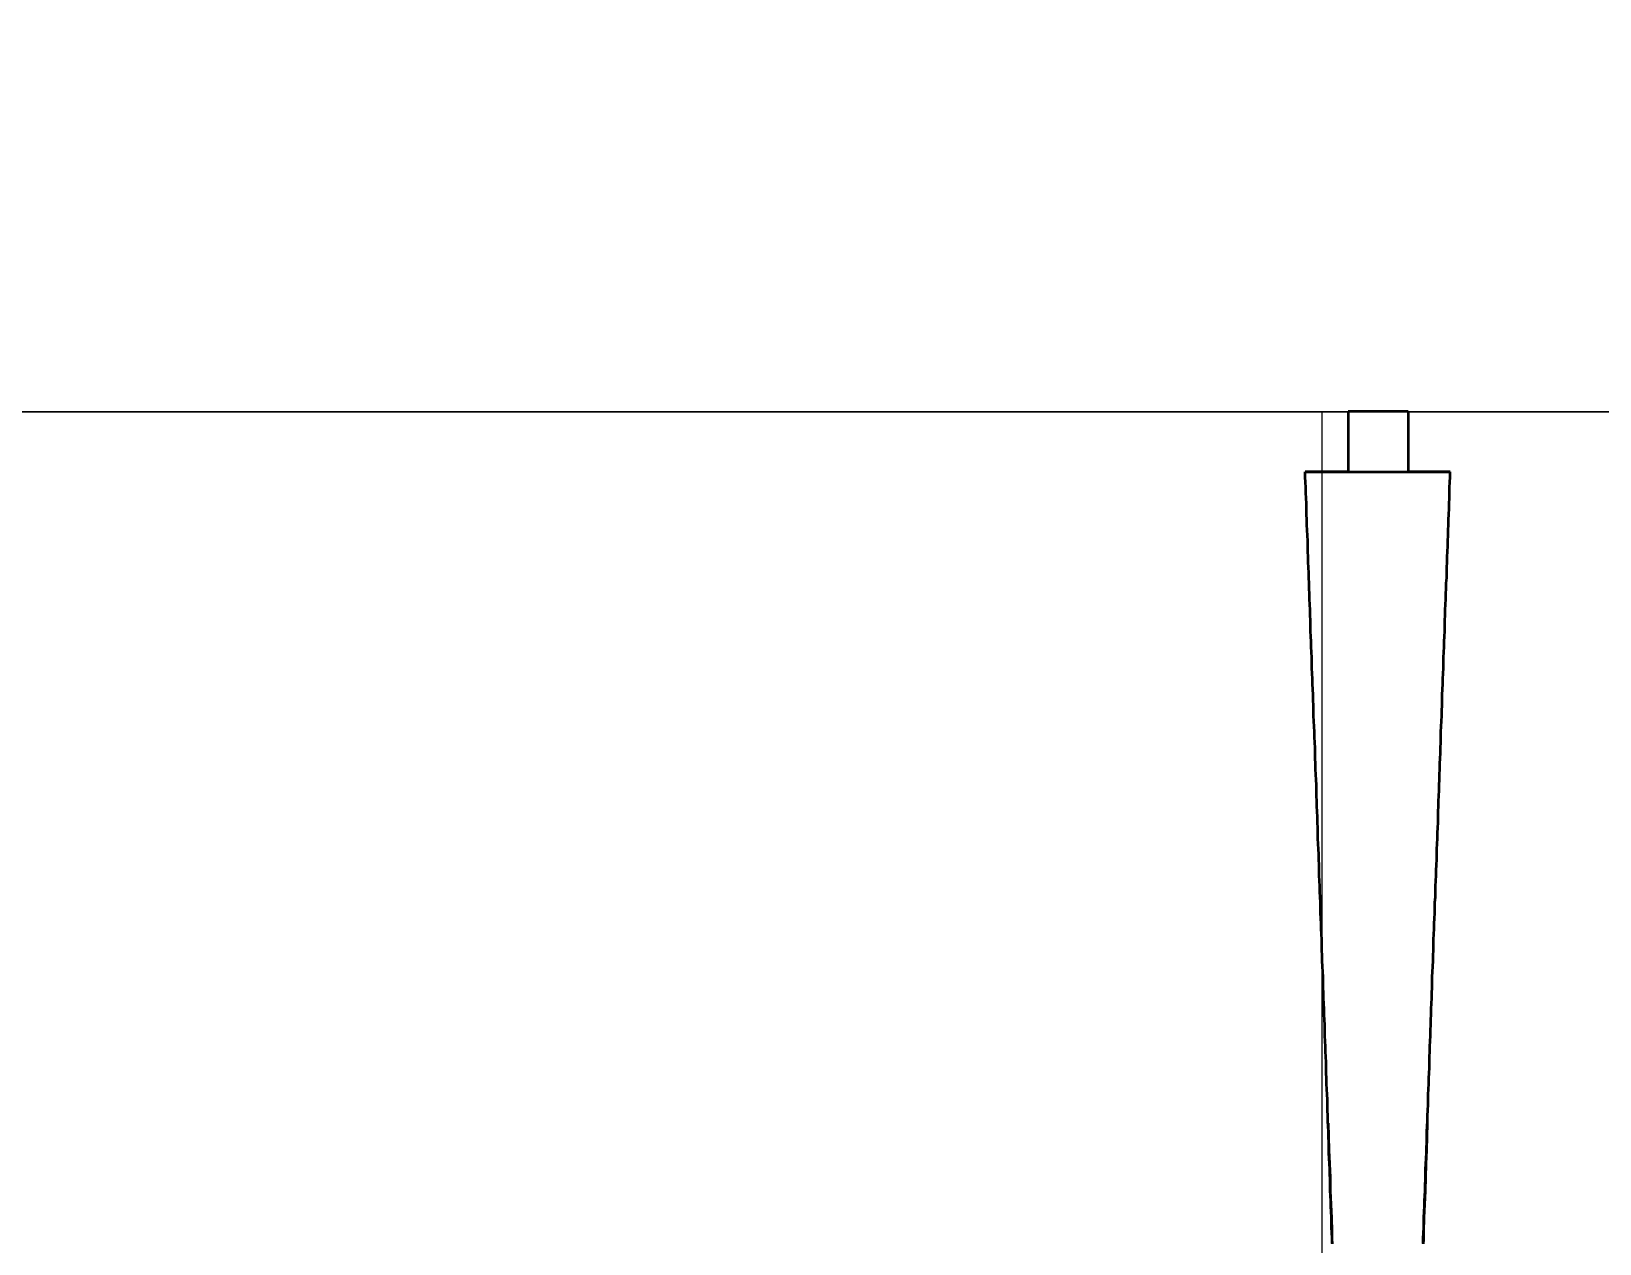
# Model space of a CAD drawing. Extents: x 3377 to 3790, y 1673 to 1846.
# Drawn here: x 3558.119 to 3558.667, y 1691.254 to 1691.677 of the extents above; entities that cross this region are included whole.
import ezdxf

# ---------------------------------------------------------------- set-up
doc = ezdxf.new("R2010")
doc.units = 0
doc.header["$LTSCALE"] = 2
doc.header["$PDMODE"] = 32
doc.layers.add('. hachura', color=8, linetype='Continuous', lineweight=0)
for name, color, linetype in [('A-PARED', 4, 'Continuous'), ('ARQ-COTAS', 250, 'Continuous'), ('Layer 1', 7, 'Continuous')]:
    doc.layers.add(name, color=color, linetype=linetype)
doc.styles.add('ROMANS', font='arial.ttf')
doc.dimstyles.new('1-75', dxfattribs={"dimscale": 0.75, "dimtxt": 0.15, "dimasz": 0.1, "dimexe": 0.05, "dimexo": 0.1, "dimgap": 0.03, "dimtad": 1, "dimzin": 5, "dimdsep": 46, "dimtxsty": 'ROMANS', "dimblk": 'ARCHTICK', "dimcen": 0, "dimse1": 1, "dimse2": 1, "dimclrd": 1, "dimclre": 256, "dimclrt": 2, "dimadec": 0, "dimazin": 0, "dimtfac": 1, "dimtofl": 0, "dimtmove": 2, "dimatfit": 3, "dimldrblk": 'ARCHTICK', "dimfxl": 0.04, "dimtolj": 1, "dimtzin": 1, "dimarcsym": 0})

# ---------------------------------------------------------------- blocks, each defined once
blk = doc.blocks.new('A$C65ee73db')
at = {"layer": 'Layer 1', "color": 8, "lineweight": 35}
for points in [[(0.04919, 0.29008), (0.04919, 0.29043)], [(0.04919, 0.29036), (0.04919, 0.28855)], [(0.08099, 0.29008), (0.08099, 0.29043)], [(0.08099, 0.29036), (0.08099, 0.28855)], [(0.04892, 0.28142), (0.04911, 0.2862)], [(0.04911, 0.28667), (0.049, 0.28479)], [(0.04911, 0.28949), (0.04919, 0.28981)], [(0.04911, 0.28922), (0.04911, 0.28949)], [(0.04911, 0.28887), (0.04911, 0.28922)], [(0.04911, 0.28855), (0.04911, 0.28887)], [(0.04911, 0.28828), (0.04911, 0.28855)], [(0.04919, 0.28855), (0.04911, 0.28667)], [(0.04911, 0.28792), (0.04911, 0.28828)], [(0.04911, 0.28761), (0.04911, 0.28792)], [(0.04911, 0.28734), (0.04911, 0.28761)], [(0.04911, 0.28706), (0.04911, 0.28734)], [(0.04911, 0.28667), (0.04911, 0.28706)], [(0.04911, 0.2864), (0.04911, 0.28667)], [(0.04911, 0.28612), (0.04911, 0.2864)], [(0.04919, 0.28981), (0.04919, 0.29008)], [(0.08099, 0.28981), (0.08099, 0.29008)], [(0.08107, 0.28949), (0.08099, 0.28981)], [(0.08099, 0.28855), (0.08107, 0.28667)], [(0.08107, 0.28922), (0.08107, 0.28949)], [(0.08107, 0.28887), (0.08107, 0.28922)], [(0.08107, 0.28855), (0.08107, 0.28887)], [(0.08107, 0.28828), (0.08107, 0.28855)], [(0.08107, 0.28792), (0.08107, 0.28828)], [(0.08107, 0.28761), (0.08107, 0.28792)], [(0.08107, 0.28734), (0.08107, 0.28761)], [(0.08107, 0.28706), (0.08107, 0.28734)], [(0.08107, 0.28667), (0.08107, 0.28706)], [(0.08107, 0.2864), (0.08107, 0.28667)], [(0.08107, 0.28667), (0.08118, 0.28479)], [(0.08107, 0.28612), (0.08107, 0.2864)], [(0.08126, 0.28142), (0.08107, 0.2862)], [(0.04872, 0.27671), (0.04892, 0.28142)], [(0.04892, 0.28114), (0.04884, 0.27926)], [(0.049, 0.28291), (0.04892, 0.28114)], [(0.049, 0.28479), (0.049, 0.28291)], [(0.08118, 0.28479), (0.08118, 0.28291)], [(0.08118, 0.28291), (0.08126, 0.28114)], [(0.08146, 0.27671), (0.08126, 0.28142)], [(0.08126, 0.28114), (0.08134, 0.27926)], [(0.04853, 0.27201), (0.04872, 0.27671)], [(0.04872, 0.2755), (0.04864, 0.27369)], [(0.04884, 0.27926), (0.04872, 0.27738)], [(0.04872, 0.27738), (0.04872, 0.2755)], [(0.08134, 0.27926), (0.08146, 0.27738)], [(0.08146, 0.27738), (0.08146, 0.2755)], [(0.08165, 0.27201), (0.08146, 0.27671)], [(0.08146, 0.2755), (0.08154, 0.27369)], [(0.04845, 0.2673), (0.04853, 0.27201)], [(0.04853, 0.26993), (0.04845, 0.26805)], [(0.04864, 0.27369), (0.04853, 0.27181)], [(0.04853, 0.27181), (0.04853, 0.26993)], [(0.08154, 0.27369), (0.08165, 0.27181)], [(0.08173, 0.2673), (0.08165, 0.27201)], [(0.08165, 0.27181), (0.08165, 0.26993)], [(0.08165, 0.26993), (0.08173, 0.26805)], [(0.04825, 0.26252), (0.04845, 0.2673)], [(0.04837, 0.2644), (0.04825, 0.26252)], [(0.04845, 0.26805), (0.04837, 0.26616)], [(0.04837, 0.26616), (0.04837, 0.2644)], [(0.08173, 0.26805), (0.08181, 0.26616)], [(0.08193, 0.26252), (0.08173, 0.2673)], [(0.08181, 0.26616), (0.08181, 0.2644)], [(0.08181, 0.2644), (0.08193, 0.26252)], [(0.04778, 0.2484), (0.04806, 0.25781)], [(0.04806, 0.25781), (0.04825, 0.26252)], [(0.04817, 0.26064), (0.04806, 0.25876)], [(0.04806, 0.25876), (0.04806, 0.25695)], [(0.04825, 0.26252), (0.04817, 0.26064)], [(0.08193, 0.26252), (0.08201, 0.26064)], [(0.08212, 0.25781), (0.08193, 0.26252)], [(0.08201, 0.26064), (0.08212, 0.25876)], [(0.08212, 0.25876), (0.08212, 0.25695)], [(0.0824, 0.2484), (0.08212, 0.25781)], [(0.04798, 0.25507), (0.0479, 0.25319)], [(0.0479, 0.25319), (0.0479, 0.25131)], [(0.04806, 0.25695), (0.04798, 0.25507)], [(0.08212, 0.25695), (0.0822, 0.25507)], [(0.0822, 0.25507), (0.08228, 0.25319)], [(0.08228, 0.25319), (0.08228, 0.25131)], [(0.04778, 0.24942), (0.0477, 0.24762)], [(0.0477, 0.24762), (0.0477, 0.24574)], [(0.0479, 0.25131), (0.04778, 0.24942)], [(0.08228, 0.25131), (0.0824, 0.24942)], [(0.0824, 0.24942), (0.08248, 0.24762)], [(0.08248, 0.24762), (0.08248, 0.24574)], [(0.04759, 0.24386), (0.04751, 0.24198)], [(0.04751, 0.24198), (0.04751, 0.24009)], [(0.0477, 0.24574), (0.04759, 0.24386)], [(0.08248, 0.24574), (0.0826, 0.24386)], [(0.0826, 0.24386), (0.08267, 0.24198)], [(0.08267, 0.24198), (0.08267, 0.24009)], [(0.04731, 0.23645), (0.04723, 0.23457)], [(0.04743, 0.23833), (0.04731, 0.23645)], [(0.04751, 0.24009), (0.04743, 0.23833)], [(0.08267, 0.24009), (0.08275, 0.23833)], [(0.08275, 0.23833), (0.08287, 0.23645)], [(0.08287, 0.23645), (0.08295, 0.23457)], [(0.04711, 0.23088), (0.04704, 0.229)], [(0.04723, 0.23268), (0.04711, 0.23088)], [(0.04723, 0.23457), (0.04723, 0.23268)], [(0.08295, 0.23457), (0.08295, 0.23268)], [(0.08295, 0.23268), (0.08307, 0.23088)], [(0.08307, 0.23088), (0.08314, 0.229)], [(0.04696, 0.22523), (0.04684, 0.22335)], [(0.04704, 0.22712), (0.04696, 0.22523)], [(0.04704, 0.229), (0.04704, 0.22712)], [(0.08314, 0.229), (0.08314, 0.22712)], [(0.08314, 0.22712), (0.08322, 0.22523)], [(0.08322, 0.22523), (0.08334, 0.22335)], [(0.04676, 0.21971), (0.04664, 0.21782)], [(0.04684, 0.22159), (0.04676, 0.21971)], [(0.04684, 0.22335), (0.04684, 0.22159)], [(0.08334, 0.22335), (0.08334, 0.22159)], [(0.08334, 0.22159), (0.08342, 0.21971)], [(0.08342, 0.21971), (0.08354, 0.21782)], [(0.04657, 0.21406), (0.04649, 0.21226)], [(0.04664, 0.21594), (0.04657, 0.21406)], [(0.04664, 0.21782), (0.04664, 0.21594)], [(0.08354, 0.21782), (0.08354, 0.21594)], [(0.08354, 0.21594), (0.08361, 0.21406)], [(0.08361, 0.21406), (0.08369, 0.21226)], [(0.04637, 0.20849), (0.04629, 0.20661)], [(0.04649, 0.21226), (0.04637, 0.21038)], [(0.04637, 0.21038), (0.04637, 0.20849)], [(0.08369, 0.21226), (0.08381, 0.21038)], [(0.08381, 0.21038), (0.08381, 0.20849)], [(0.08381, 0.20849), (0.08389, 0.20661)], [(0.04617, 0.20293), (0.0461, 0.20104)], [(0.04629, 0.20661), (0.04617, 0.20473)], [(0.04617, 0.20473), (0.04617, 0.20293)], [(0.08389, 0.20661), (0.08401, 0.20473)], [(0.08401, 0.20473), (0.08401, 0.20293)], [(0.08401, 0.20293), (0.08409, 0.20104)], [(0.04602, 0.19728), (0.0459, 0.19552)], [(0.0461, 0.20104), (0.04602, 0.19916)], [(0.04602, 0.19916), (0.04602, 0.19728)], [(0.08409, 0.20104), (0.08416, 0.19916)], [(0.08416, 0.19916), (0.08416, 0.19728)], [(0.08416, 0.19728), (0.08428, 0.19552)], [(0.04582, 0.19363), (0.0457, 0.19175)], [(0.0457, 0.19175), (0.0457, 0.18987)], [(0.0459, 0.19552), (0.04582, 0.19363)], [(0.08428, 0.19552), (0.08436, 0.19363)], [(0.08436, 0.19363), (0.08448, 0.19175)], [(0.08448, 0.19175), (0.08448, 0.18987)], [(0.04562, 0.18799), (0.04555, 0.18619)], [(0.0457, 0.18987), (0.04562, 0.18799)], [(0.08448, 0.18987), (0.08456, 0.18799)], [(0.08456, 0.18799), (0.08463, 0.18619)], [(0.04543, 0.18242), (0.04535, 0.18054)], [(0.04555, 0.1843), (0.04543, 0.18242)], [(0.04555, 0.18619), (0.04555, 0.1843)], [(0.08463, 0.18619), (0.08463, 0.1843)], [(0.08463, 0.1843), (0.08475, 0.18242)], [(0.08475, 0.18242), (0.08483, 0.18054)], [(0.04523, 0.17689), (0.04515, 0.17501)], [(0.04535, 0.17866), (0.04523, 0.17689)], [(0.04535, 0.18054), (0.04535, 0.17866)], [(0.08483, 0.18054), (0.08483, 0.17866)], [(0.08483, 0.17866), (0.08495, 0.17689)], [(0.08495, 0.17689), (0.08503, 0.17501)], [(0.04508, 0.17125), (0.04496, 0.16944)], [(0.04515, 0.17313), (0.04508, 0.17125)], [(0.04515, 0.17501), (0.04515, 0.17313)], [(0.08503, 0.17501), (0.08503, 0.17313)], [(0.08503, 0.17313), (0.0851, 0.17125)], [(0.0851, 0.17125), (0.08522, 0.16944)], [(0.04488, 0.16568), (0.04476, 0.1638)], [(0.04496, 0.16944), (0.04488, 0.16756)], [(0.04488, 0.16756), (0.04488, 0.16568)], [(0.08522, 0.16944), (0.0853, 0.16756)], [(0.0853, 0.16756), (0.0853, 0.16568)], [(0.0853, 0.16568), (0.08542, 0.1638)], [(0.04468, 0.16011), (0.04461, 0.15823)], [(0.04476, 0.1638), (0.04468, 0.16192)], [(0.04468, 0.16192), (0.04468, 0.16011)], [(0.08542, 0.1638), (0.0855, 0.16192)], [(0.0855, 0.16192), (0.0855, 0.16011)], [(0.0855, 0.16011), (0.08558, 0.15823)], [(0.04449, 0.15447), (0.04441, 0.1527)], [(0.04461, 0.15823), (0.04449, 0.15635)], [(0.04449, 0.15635), (0.04449, 0.15447)], [(0.08558, 0.15823), (0.08569, 0.15635)], [(0.08569, 0.15635), (0.08569, 0.15447)], [(0.08569, 0.15447), (0.08577, 0.1527)], [(0.04429, 0.15082), (0.04421, 0.14894)], [(0.04421, 0.14894), (0.04421, 0.14706)], [(0.04441, 0.1527), (0.04429, 0.15082)], [(0.08577, 0.1527), (0.08589, 0.15082)], [(0.08589, 0.15082), (0.08597, 0.14894)], [(0.08597, 0.14894), (0.08597, 0.14706)], [(0.04414, 0.14525), (0.04402, 0.14337)], [(0.04402, 0.14337), (0.04402, 0.14149)], [(0.04421, 0.14706), (0.04414, 0.14525)], [(0.08597, 0.14706), (0.08605, 0.14525)], [(0.08605, 0.14525), (0.08616, 0.14337)], [(0.08616, 0.14337), (0.08616, 0.14149)], [(0.04394, 0.13961), (0.04382, 0.13773)], [(0.04382, 0.13773), (0.04382, 0.13596)], [(0.04402, 0.14149), (0.04394, 0.13961)], [(0.08616, 0.14149), (0.08624, 0.13961)], [(0.08624, 0.13961), (0.08636, 0.13773)], [(0.08636, 0.13773), (0.08636, 0.13596)], [(0.04374, 0.13408), (0.04366, 0.1322)], [(0.04366, 0.1322), (0.04366, 0.13032)], [(0.04382, 0.13596), (0.04374, 0.13408)], [(0.08636, 0.13596), (0.08644, 0.13408)], [(0.08644, 0.13408), (0.08652, 0.1322)], [(0.08652, 0.1322), (0.08652, 0.13032)], [(0.04347, 0.12663), (0.04335, 0.12475)], [(0.04355, 0.12851), (0.04347, 0.12663)], [(0.04366, 0.13032), (0.04355, 0.12851)], [(0.08652, 0.13032), (0.08663, 0.12851)], [(0.08663, 0.12851), (0.08671, 0.12663)], [(0.08671, 0.12663), (0.08683, 0.12475)], [(0.04327, 0.12106), (0.04319, 0.11918)], [(0.04335, 0.12287), (0.04327, 0.12106)], [(0.04335, 0.12475), (0.04335, 0.12287)], [(0.08683, 0.12475), (0.08683, 0.12287)], [(0.08683, 0.12287), (0.08691, 0.12106)], [(0.08691, 0.12106), (0.08699, 0.11918)], [(0.04308, 0.11554), (0.043, 0.11365)], [(0.04319, 0.1173), (0.04308, 0.11554)], [(0.04319, 0.11918), (0.04319, 0.1173)], [(0.08699, 0.11918), (0.08699, 0.1173)], [(0.08699, 0.1173), (0.0871, 0.11554)], [(0.0871, 0.11554), (0.08718, 0.11365)], [(0.04288, 0.10989), (0.0428, 0.10809)], [(0.043, 0.11177), (0.04288, 0.10989)], [(0.043, 0.11365), (0.043, 0.11177)], [(0.08718, 0.11365), (0.08718, 0.11177)], [(0.08718, 0.11177), (0.0873, 0.10989)], [(0.0873, 0.10989), (0.08738, 0.10809)], [(0.04272, 0.10432), (0.04261, 0.10256)], [(0.0428, 0.10809), (0.04272, 0.10621)], [(0.04272, 0.10621), (0.04272, 0.10432)], [(0.08738, 0.10809), (0.08746, 0.10621)], [(0.08746, 0.10621), (0.08746, 0.10432)], [(0.08746, 0.10432), (0.08758, 0.10256)], [(0.04253, 0.0988), (0.04241, 0.09691)], [(0.04261, 0.10256), (0.04253, 0.10068)], [(0.04253, 0.10068), (0.04253, 0.0988)], [(0.08758, 0.10256), (0.08765, 0.10068)], [(0.08765, 0.10068), (0.08765, 0.0988)], [(0.08765, 0.0988), (0.08777, 0.09691)], [(0.04233, 0.09323), (0.04225, 0.09135)], [(0.04241, 0.09691), (0.04233, 0.09511)], [(0.04233, 0.09511), (0.04233, 0.09323)], [(0.08777, 0.09691), (0.08785, 0.09511)], [(0.08785, 0.09511), (0.08785, 0.09323)], [(0.08785, 0.09323), (0.08793, 0.09135)], [(0.04214, 0.08766), (0.04206, 0.08578)], [(0.04225, 0.09135), (0.04214, 0.08954)], [(0.04214, 0.08954), (0.04214, 0.08766)], [(0.08793, 0.09135), (0.08805, 0.08954)], [(0.08805, 0.08954), (0.08805, 0.08766)], [(0.08805, 0.08766), (0.08812, 0.08578)], [(0.04194, 0.08401), (0.04186, 0.08213)], [(0.04206, 0.08578), (0.04194, 0.08401)], [(0.08812, 0.08578), (0.08824, 0.08401)], [(0.08824, 0.08401), (0.08832, 0.08213)], [(0.04178, 0.07845), (0.04167, 0.07657)], [(0.04186, 0.08025), (0.04178, 0.07845)], [(0.04186, 0.08213), (0.04186, 0.08025)], [(0.08832, 0.08213), (0.08832, 0.08025)], [(0.08832, 0.08025), (0.0884, 0.07845)], [(0.0884, 0.07845), (0.08852, 0.07657)], [(0.04159, 0.07292), (0.04147, 0.07104)], [(0.04167, 0.07468), (0.04159, 0.07292)], [(0.04167, 0.07657), (0.04167, 0.07468)], [(0.08852, 0.07657), (0.08852, 0.07468)], [(0.08852, 0.07468), (0.08859, 0.07292)], [(0.08859, 0.07292), (0.08871, 0.07104)], [(0.04139, 0.06735), (0.04131, 0.06547)], [(0.04147, 0.06916), (0.04139, 0.06735)], [(0.04147, 0.07104), (0.04147, 0.06916)], [(0.08871, 0.07104), (0.08871, 0.06916)], [(0.08871, 0.06916), (0.08879, 0.06735)], [(0.08879, 0.06735), (0.08887, 0.06547)], [(0.04119, 0.06178), (0.04112, 0.0599)], [(0.04131, 0.06359), (0.04119, 0.06178)], [(0.04131, 0.06547), (0.04131, 0.06359)], [(0.08887, 0.06547), (0.08887, 0.06359)], [(0.08887, 0.06359), (0.08899, 0.06178)], [(0.08899, 0.06178), (0.08906, 0.0599)], [(0.041, 0.05626), (0.04092, 0.05438)], [(0.04112, 0.0599), (0.041, 0.05802)], [(0.041, 0.05802), (0.041, 0.05626)], [(0.08906, 0.0599), (0.08918, 0.05802)], [(0.08918, 0.05802), (0.08918, 0.05626)], [(0.08918, 0.05626), (0.08926, 0.05438)], [(0.04084, 0.05069), (0.04072, 0.04881)], [(0.04092, 0.05438), (0.04084, 0.05249)], [(0.04084, 0.05249), (0.04084, 0.05069)], [(0.08926, 0.05438), (0.08934, 0.05249)], [(0.08934, 0.05249), (0.08934, 0.05069)], [(0.08934, 0.05069), (0.08946, 0.04881)], [(0.04065, 0.04504), (0.04053, 0.04328)], [(0.04072, 0.04881), (0.04065, 0.04693)], [(0.04065, 0.04693), (0.04065, 0.04504)], [(0.08946, 0.04881), (0.08954, 0.04693)], [(0.08954, 0.04693), (0.08954, 0.04504)], [(0.08954, 0.04504), (0.08965, 0.04328)], [(0.04045, 0.0414), (0.04037, 0.03952)], [(0.04037, 0.03952), (0.04037, 0.03771)], [(0.04053, 0.04328), (0.04045, 0.0414)], [(0.08965, 0.04328), (0.08973, 0.0414)], [(0.08973, 0.0414), (0.08981, 0.03952)], [(0.08981, 0.03952), (0.08981, 0.03771)], [(0.04025, 0.03583), (0.04018, 0.03395)], [(0.04018, 0.03395), (0.04018, 0.03207)], [(0.04037, 0.03771), (0.04025, 0.03583)], [(0.08981, 0.03771), (0.08993, 0.03583)], [(0.08993, 0.03583), (0.09001, 0.03395)], [(0.09001, 0.03395), (0.09001, 0.03207)], [(0.04006, 0.03026), (0.03998, 0.02838)], [(0.03998, 0.02838), (0.03998, 0.0265)], [(0.04018, 0.03207), (0.04006, 0.03026)], [(0.09001, 0.03207), (0.09012, 0.03026)], [(0.09012, 0.03026), (0.0902, 0.02838)], [(0.0902, 0.02838), (0.0902, 0.0265)], [(0.0399, 0.02462), (0.03978, 0.02285)], [(0.03978, 0.02285), (0.03978, 0.02097)], [(0.03998, 0.0265), (0.0399, 0.02462)], [(0.0902, 0.0265), (0.09028, 0.02462)], [(0.09028, 0.02462), (0.0904, 0.02285)], [(0.0904, 0.02285), (0.0904, 0.02097)], [(0.03978, 0.02097), (0.0399, 0.02097)], [(0.0399, 0.02097), (0.03978, 0.02097)], [(0.0399, 0.02097), (0.03998, 0.02097)], [(0.04006, 0.02097), (0.0399, 0.02097)], [(0.03998, 0.02097), (0.04006, 0.02097)], [(0.04006, 0.02097), (0.04018, 0.02097)], [(0.04025, 0.02097), (0.04006, 0.02097)], [(0.04018, 0.02097), (0.04037, 0.02097)], [(0.04045, 0.02097), (0.04025, 0.02097)], [(0.04037, 0.02097), (0.04045, 0.02097)], [(0.04045, 0.02097), (0.04065, 0.02097)], [(0.04053, 0.02097), (0.04045, 0.02097)], [(0.04072, 0.02097), (0.04053, 0.02097)], [(0.04065, 0.02097), (0.04084, 0.02097)], [(0.04092, 0.02097), (0.04072, 0.02097)], [(0.04084, 0.02097), (0.041, 0.02097)], [(0.04112, 0.02097), (0.04092, 0.02097)], [(0.041, 0.02097), (0.04131, 0.02097)], [(0.04119, 0.02097), (0.04112, 0.02097)], [(0.04139, 0.02097), (0.04119, 0.02097)], [(0.04131, 0.02097), (0.04147, 0.02097)], [(0.04159, 0.02097), (0.04139, 0.02097)], [(0.04147, 0.02097), (0.04178, 0.02097)], [(0.04178, 0.02097), (0.04159, 0.02097)], [(0.04178, 0.02097), (0.04206, 0.02097)], [(0.04194, 0.02097), (0.04178, 0.02097)], [(0.04206, 0.02097), (0.04194, 0.02097)], [(0.04206, 0.02097), (0.04233, 0.02097)], [(0.04225, 0.02097), (0.04206, 0.02097)], [(0.04241, 0.02097), (0.04225, 0.02097)], [(0.04233, 0.02097), (0.04261, 0.02097)], [(0.04261, 0.02097), (0.04241, 0.02097)], [(0.04261, 0.02097), (0.04288, 0.02097)], [(0.04272, 0.02097), (0.04261, 0.02097)], [(0.04288, 0.02097), (0.04272, 0.02097)], [(0.04288, 0.02097), (0.04319, 0.02097)], [(0.04308, 0.02097), (0.04288, 0.02097)], [(0.04327, 0.02097), (0.04308, 0.02097)], [(0.04319, 0.02097), (0.04355, 0.02097)], [(0.04347, 0.02097), (0.04327, 0.02097)], [(0.04355, 0.02097), (0.04347, 0.02097)], [(0.04355, 0.02097), (0.04382, 0.02097)], [(0.04374, 0.02097), (0.04355, 0.02097)], [(0.04382, 0.02097), (0.04374, 0.02097)], [(0.04382, 0.02097), (0.04402, 0.02097)], [(0.04402, 0.02097), (0.04382, 0.02097)], [(0.04402, 0.02097), (0.04429, 0.02097)], [(0.04421, 0.02097), (0.04402, 0.02097)], [(0.04441, 0.02097), (0.04421, 0.02097)], [(0.04429, 0.02097), (0.04468, 0.02097)], [(0.04461, 0.02097), (0.04441, 0.02097)], [(0.04488, 0.02097), (0.04461, 0.02097)], [(0.04468, 0.02097), (0.04508, 0.02097)], [(0.04515, 0.02097), (0.04488, 0.02097)], [(0.04508, 0.02097), (0.04555, 0.02097)], [(0.04555, 0.02097), (0.04515, 0.02097)], [(0.04555, 0.02097), (0.0461, 0.02097)], [(0.0459, 0.02097), (0.04555, 0.02097)], [(0.04629, 0.02097), (0.0459, 0.02097)], [(0.0461, 0.02097), (0.04676, 0.02097)], [(0.04676, 0.02097), (0.04629, 0.02097)], [(0.04676, 0.02097), (0.04743, 0.02097)], [(0.04723, 0.02097), (0.04676, 0.02097)], [(0.0477, 0.02097), (0.04723, 0.02097)], [(0.04743, 0.02097), (0.04817, 0.02097)], [(0.04825, 0.02097), (0.0477, 0.02097)], [(0.04817, 0.02097), (0.049, 0.02097)], [(0.04884, 0.02097), (0.04825, 0.02097)], [(0.04939, 0.02097), (0.04884, 0.02097)], [(0.049, 0.02097), (0.04986, 0.02097)], [(0.05006, 0.02097), (0.04939, 0.02097)], [(0.04986, 0.02097), (0.0508, 0.02097)], [(0.05072, 0.02097), (0.05006, 0.02097)], [(0.05135, 0.02097), (0.05072, 0.02097)], [(0.0508, 0.02097), (0.05174, 0.02097)], [(0.05202, 0.02097), (0.05135, 0.02097)], [(0.05174, 0.02097), (0.05288, 0.02097)], [(0.05268, 0.02097), (0.05202, 0.02097)], [(0.05335, 0.02097), (0.05268, 0.02097)], [(0.05288, 0.02097), (0.0539, 0.02097)], [(0.05409, 0.02097), (0.05335, 0.02097)], [(0.0539, 0.02097), (0.05503, 0.02097)], [(0.05476, 0.02097), (0.05409, 0.02097)], [(0.05476, 0), (0.05476, 0.02097)], [(0.05503, 0.02097), (0.05625, 0.02097)], [(0.05625, 0.02097), (0.05746, 0.02097)], [(0.05746, 0.02097), (0.05872, 0.02097)], [(0.05872, 0.02097), (0.06001, 0.02097)], [(0.06001, 0.02097), (0.06123, 0.02097)], [(0.06123, 0.02097), (0.06256, 0.02097)], [(0.06256, 0.02097), (0.06389, 0.02097)], [(0.06389, 0.02097), (0.06531, 0.02097)], [(0.06531, 0.02097), (0.0666, 0.02097)], [(0.0666, 0.02097), (0.06793, 0.02097)], [(0.06793, 0.02097), (0.06923, 0.02097)], [(0.06923, 0.02097), (0.07056, 0.02097)], [(0.07056, 0.02097), (0.07178, 0.02097)], [(0.07178, 0.02097), (0.07299, 0.02097)], [(0.07299, 0.02097), (0.07425, 0.02097)], [(0.07425, 0.02097), (0.07546, 0.02097)], [(0.07546, 0.02097), (0.0766, 0.02097)], [(0.07573, 0), (0.07573, 0.02097)], [(0.07648, 0.02097), (0.07573, 0.02097)], [(0.07715, 0.02097), (0.07648, 0.02097)], [(0.0766, 0.02097), (0.0777, 0.02097)], [(0.07781, 0.02097), (0.07715, 0.02097)], [(0.0777, 0.02097), (0.07875, 0.02097)], [(0.07848, 0.02097), (0.07781, 0.02097)], [(0.07922, 0.02097), (0.07848, 0.02097)], [(0.07875, 0.02097), (0.0797, 0.02097)], [(0.07977, 0.02097), (0.07922, 0.02097)], [(0.0797, 0.02097), (0.08064, 0.02097)], [(0.08044, 0.02097), (0.07977, 0.02097)], [(0.08111, 0.02097), (0.08044, 0.02097)], [(0.08064, 0.02097), (0.08146, 0.02097)], [(0.08166, 0.02097), (0.08111, 0.02097)], [(0.08146, 0.02097), (0.08232, 0.02097)], [(0.08224, 0.02097), (0.08166, 0.02097)], [(0.08279, 0.02097), (0.08224, 0.02097)], [(0.08232, 0.02097), (0.08307, 0.02097)], [(0.08326, 0.02097), (0.08279, 0.02097)], [(0.08307, 0.02097), (0.08373, 0.02097)], [(0.08373, 0.02097), (0.08326, 0.02097)], [(0.08373, 0.02097), (0.0844, 0.02097)], [(0.0842, 0.02097), (0.08373, 0.02097)], [(0.0846, 0.02097), (0.0842, 0.02097)], [(0.0844, 0.02097), (0.08495, 0.02097)], [(0.08495, 0.02097), (0.0846, 0.02097)], [(0.08495, 0.02097), (0.08542, 0.02097)], [(0.08534, 0.02097), (0.08495, 0.02097)], [(0.08561, 0.02097), (0.08534, 0.02097)], [(0.08542, 0.02097), (0.08589, 0.02097)], [(0.08589, 0.02097), (0.08561, 0.02097)], [(0.08589, 0.02097), (0.08616, 0.02097)], [(0.08609, 0.02097), (0.08589, 0.02097)], [(0.08628, 0.02097), (0.08609, 0.02097)], [(0.08616, 0.02097), (0.08648, 0.02097)], [(0.08648, 0.02097), (0.08628, 0.02097)], [(0.08648, 0.02097), (0.08663, 0.02097)], [(0.08663, 0.02097), (0.08648, 0.02097)], [(0.08663, 0.02097), (0.08703, 0.02097)], [(0.08675, 0.02097), (0.08663, 0.02097)], [(0.08695, 0.02097), (0.08675, 0.02097)], [(0.0871, 0.02097), (0.08695, 0.02097)], [(0.08703, 0.02097), (0.0873, 0.02097)], [(0.08722, 0.02097), (0.0871, 0.02097)], [(0.08742, 0.02097), (0.08722, 0.02097)], [(0.0873, 0.02097), (0.08758, 0.02097)], [(0.08758, 0.02097), (0.08742, 0.02097)], [(0.08758, 0.02097), (0.08789, 0.02097)], [(0.08777, 0.02097), (0.08758, 0.02097)], [(0.08797, 0.02097), (0.08777, 0.02097)], [(0.08789, 0.02097), (0.08816, 0.02097)], [(0.08805, 0.02097), (0.08797, 0.02097)], [(0.08824, 0.02097), (0.08805, 0.02097)], [(0.08816, 0.02097), (0.08844, 0.02097)], [(0.08844, 0.02097), (0.08824, 0.02097)], [(0.08844, 0.02097), (0.08871, 0.02097)], [(0.08863, 0.02097), (0.08844, 0.02097)], [(0.08871, 0.02097), (0.08863, 0.02097)], [(0.08871, 0.02097), (0.08899, 0.02097)], [(0.08891, 0.02097), (0.08871, 0.02097)], [(0.0891, 0.02097), (0.08891, 0.02097)], [(0.08899, 0.02097), (0.0893, 0.02097)], [(0.0893, 0.02097), (0.0891, 0.02097)], [(0.0893, 0.02097), (0.08946, 0.02097)], [(0.08938, 0.02097), (0.0893, 0.02097)], [(0.08957, 0.02097), (0.08938, 0.02097)], [(0.08946, 0.02097), (0.08965, 0.02097)], [(0.08977, 0.02097), (0.08957, 0.02097)], [(0.08965, 0.02097), (0.08985, 0.02097)], [(0.08993, 0.02097), (0.08977, 0.02097)], [(0.08985, 0.02097), (0.09005, 0.02097)], [(0.09012, 0.02097), (0.08993, 0.02097)], [(0.09005, 0.02097), (0.09012, 0.02097)], [(0.09012, 0.02097), (0.09032, 0.02097)], [(0.09024, 0.02097), (0.09012, 0.02097)], [(0.0904, 0.02097), (0.09024, 0.02097)], [(0.09032, 0.02097), (0.0904, 0.02097)], [(0.05484, 0), (0.05476, 0)], [(0.05511, 0), (0.05484, 0)], [(0.0557, 0), (0.05511, 0)], [(0.05645, 0), (0.0557, 0)], [(0.05731, 0), (0.05645, 0)], [(0.05833, 0), (0.05731, 0)], [(0.05954, 0), (0.05833, 0)], [(0.06088, 0), (0.05954, 0)], [(0.06229, 0), (0.06088, 0)], [(0.06378, 0), (0.06229, 0)], [(0.06531, 0), (0.06378, 0)], [(0.06672, 0), (0.06531, 0)], [(0.06821, 0), (0.06672, 0)], [(0.06962, 0), (0.06821, 0)], [(0.07095, 0), (0.06962, 0)], [(0.07217, 0), (0.07095, 0)], [(0.07319, 0), (0.07217, 0)], [(0.07405, 0), (0.07319, 0)], [(0.07479, 0), (0.07405, 0)], [(0.07534, 0), (0.07479, 0)], [(0.07566, 0), (0.07534, 0)], [(0.07573, 0), (0.07566, 0)]]:
    blk.add_lwpolyline(points, dxfattribs=at)
blk = doc.blocks.new('_ARCHTICK')
at = {"color": 0, "linetype": 'ByBlock', "const_width": 0.15}
blk.add_lwpolyline([(-0.5, -0.5), (0.5, 0.5)], dxfattribs=at)
blk = doc.blocks.new('*D149')
at = {"layer": 'ARQ-COTAS', "color": 1, "lineweight": -2, "transparency": 16777216}
blk.add_line((3558.0394, 1691.96523), (3559.1394, 1691.96523), dxfattribs=at)
at = {"layer": 'Defpoints', "color": 0, "transparency": 16777216}
for p in [(3559.1394, 1691.96523), (3558.0394, 1691.5445), (3559.1394, 1691.54438)]:
    blk.add_point(p, dxfattribs=at)
at = {"layer": 'ARQ-COTAS', "color": 1, "lineweight": -2, "transparency": 16777216, "xscale": 0.07500000000000001, "yscale": 0.07500000000000001, "zscale": 0.07500000000000001}
for p, rotation in [((3558.0394, 1691.96523), 179.9999998989998), ((3559.1394, 1691.96523), 359.9999998989998)]:
    blk.add_blockref('_ARCHTICK', p, dxfattribs=dict(at, rotation=rotation))
at = {"layer": 'ARQ-COTAS', "color": 2, "transparency": 16777216, "insert": (3558.5894, 1692.04517), "char_height": 0.1125, "attachment_point": 5, "rotation": 360, "style": 'ROMANS'}
blk.add_mtext('\\A1;1.10', dxfattribs=at)
blk = doc.blocks.new('*D163')
at = {"layer": 'ARQ-COTAS', "color": 1, "lineweight": -2, "transparency": 16777216}
blk.add_line((3555.63952, 1692.3561), (3559.13952, 1692.35557), dxfattribs=at)
at = {"layer": 'Defpoints', "color": 0, "transparency": 16777216}
for p in [(3559.13952, 1692.35557), (3555.6394, 1691.54477), (3559.1394, 1691.54438)]:
    blk.add_point(p, dxfattribs=at)
at = {"layer": 'ARQ-COTAS', "color": 1, "lineweight": -2, "transparency": 16777216, "xscale": 0.07500000000000001, "yscale": 0.07500000000000001, "zscale": 0.07500000000000001}
for p, rotation in [((3555.63952, 1692.3561), 179.9912234117278), ((3559.13952, 1692.35557), 359.9912234117277)]:
    blk.add_blockref('_ARCHTICK', p, dxfattribs=dict(at, rotation=rotation))
at = {"layer": 'ARQ-COTAS', "color": 2, "transparency": 16777216, "insert": (3557.38953, 1692.43581), "char_height": 0.1125, "attachment_point": 5, "rotation": 359.9912, "style": 'ROMANS'}
blk.add_mtext('\\A1;3.50', dxfattribs=at)

msp = doc.modelspace()

# ---------------------------------------------------------------- hatches: boundary and pattern name
at = {"layer": '. hachura', "ltscale": 10}
h = msp.add_hatch(dxfattribs=at)
h.set_pattern_fill('_USER', color=256, scale=0.57, angle=-90, style=0, double=1, pattern_type=0)
h.set_pattern_definition([(270, (3559.1394, 1688.3945), (0.57, -9e-17), []), (0, (3559.1394, 1688.3945), (0, 0.57), [])])
h.paths.add_polyline_path([(3559.1394, 1691.54438), (3555.6394, 1691.54438), (3555.6394, 1688.3945), (3559.1394, 1688.3945)])

# ---------------------------------------------------------------- linework, layer by layer
at = {"layer": 'A-PARED'}
msp.add_lwpolyline([(3556.8394, 1691.54463), (3557.93956, 1691.54451), (3557.9394, 1690.04454), (3557.85991, 1690.04454), (3557.85991, 1689.89408), (3558.2635, 1689.89452), (3558.26352, 1690.04454), (3558.0394, 1690.04454), (3558.0394, 1691.5445), (3559.1394, 1691.54438), (3559.1394, 1690.04454), (3559.06352, 1690.04454), (3559.06353, 1689.89455), (3559.1394, 1689.89453), (3559.1394, 1688.3945)], dxfattribs=at)

# ---------------------------------------------------------------- block references
at = {"layer": 'A-PARED', "xscale": -1, "rotation": 180}
msp.add_blockref('A$C65ee73db', (3558.52409, 1691.54444), dxfattribs=at)

# ---------------------------------------------------------------- dimensions: what is measured, and where the dimension line sits
at = {"layer": 'ARQ-COTAS'}
for base, p1, angle, picture, middle in [((3559.13952, 1692.35557), (3555.6394, 1691.54477), 179.9912, '*D163', (3557.38953, 1692.43581)), ((3559.1394, 1691.96523), (3558.0394, 1691.5445), 180, '*D149', (3558.5894, 1692.04517))]:
    dim = msp.add_linear_dim(base=base, p1=p1, p2=(3559.1394, 1691.54438), angle=angle, dimstyle='1-75', dxfattribs=at)
    dim.commit()
    dim.dimension.update_dxf_attribs({"geometry": picture, "text_midpoint": middle})

doc.saveas('drawing.dxf')
